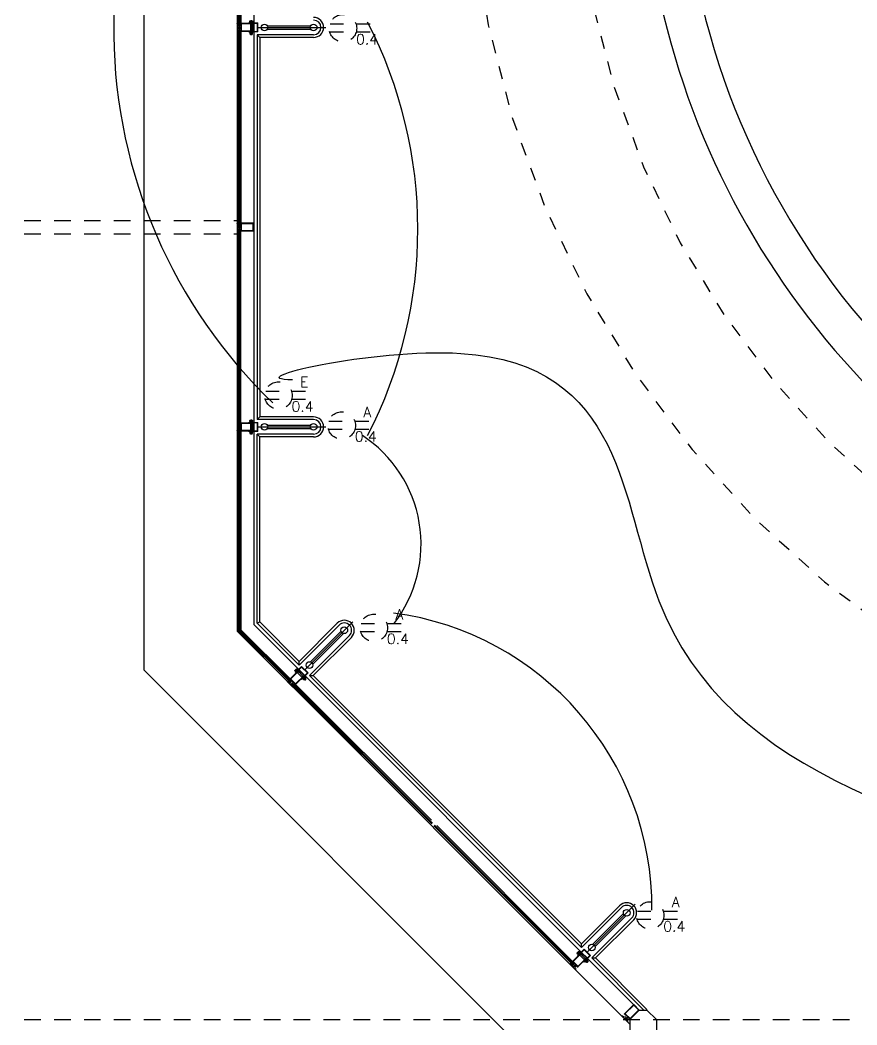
# Model space of a CAD drawing. Extents: x 622.2 to 679, y 643.6 to 685.6.
# Drawn here: x 628.89 to 635.18, y 654.92 to 662.47 of the extents above; entities that cross this region are included whole.
import ezdxf

# ---------------------------------------------------------------- set-up
doc = ezdxf.new("R2010")
doc.units = 0
doc.header["$LTSCALE"] = 0.5
doc.header["$MEASUREMENT"] = 0
doc.linetypes.add('HIDDEN', pattern=[0.375, 0.25, -0.125])
doc.linetypes.add('HIDDEN2', pattern=[0.1875, 0.125, -0.0625])
for name, color, linetype in [('paredes', 1, 'CONTINUOUS'), ('pisoplanta', 1, 'CONTINUOUS'), ('PROYECCIONES', 6, 'HIDDEN'), ('texturas', 6, 'CONTINUOUS'), ('TOMAS', 4, 'HIDDEN2'), ('ventanas', 1, 'CONTINUOUS'), ('vidrio', 6, 'CONTINUOUS')]:
    doc.layers.add(name, color=color, linetype=linetype)
doc.styles.add('romans', font='romans.shx')

# ---------------------------------------------------------------- blocks, each defined once
blk = doc.blocks.new('apoymuro-cortina')
at = {"layer": 'vidrio', "color": 1, "linetype": 'Continuous'}
for p, q in [((0, 0), (-0.0989, 0)), ((0, -0.0574), (0, 0)), ((-0.125, -0.0006), (-0.125, -0.0568)), ((-0.1193, 0), (-0.1244, 0)), ((-0.1244, -0.0574), (-0.1193, -0.0574)), ((-0.122, -0.0096), (-0.122, -0.0032)), ((-0.122, -0.032), (-0.122, -0.0134)), ((-0.0962, -0.032), (-0.122, -0.032)), ((-0.122, -0.0348), (-0.0962, -0.0348)), ((-0.122, -0.044), (-0.122, -0.0348)), ((-0.122, -0.0542), (-0.122, -0.0478)), ((-0.1213, -0.0026), (-0.1199, -0.0026)), ((-0.1199, -0.0102), (-0.1213, -0.0102)), ((-0.1213, -0.0128), (-0.1193, -0.0128)), ((-0.1193, -0.0447), (-0.1213, -0.0447)), ((-0.1213, -0.0472), (-0.1199, -0.0472)), ((-0.1199, -0.0549), (-0.1213, -0.0549)), ((-0.1199, -0.0026), (-0.1199, -0.0038)), ((-0.1199, -0.0089), (-0.1199, -0.0102)), ((-0.1199, -0.0472), (-0.1199, -0.0485)), ((-0.1199, -0.0536), (-0.1199, -0.0549)), ((-0.1186, -0.0038), (-0.1186, -0.0006)), ((-0.1186, -0.0121), (-0.1186, -0.0089)), ((-0.1186, -0.0485), (-0.1186, -0.0453)), ((-0.1186, -0.0568), (-0.1186, -0.0536)), ((-0.0995, -0.0006), (-0.0995, -0.0038)), ((-0.0995, -0.0089), (-0.0995, -0.0121)), ((-0.0995, -0.0453), (-0.0995, -0.0485)), ((-0.0995, -0.0536), (-0.0995, -0.0568)), ((-0.0989, -0.0128), (-0.0968, -0.0128)), ((-0.0968, -0.0447), (-0.0989, -0.0447)), ((-0.0989, -0.0574), (-0.0938, -0.0574)), ((-0.0982, -0.0026), (-0.0968, -0.0026)), ((-0.0982, -0.0038), (-0.0982, -0.0026)), ((-0.0982, -0.0102), (-0.0982, -0.0089)), ((-0.0968, -0.0102), (-0.0982, -0.0102)), ((-0.0982, -0.0472), (-0.0968, -0.0472)), ((-0.0982, -0.0485), (-0.0982, -0.0472)), ((-0.0982, -0.0549), (-0.0982, -0.0536)), ((-0.0968, -0.0549), (-0.0982, -0.0549)), ((-0.0962, -0.0032), (-0.0962, -0.0096)), ((-0.0962, -0.0134), (-0.0962, -0.032)), ((-0.0962, -0.0348), (-0.0962, -0.044)), ((-0.0962, -0.0478), (-0.0962, -0.0542)), ((-0.0938, -0.0574), (0, -0.0574)), ((-0.0931, -0.0033), (-0.0931, -0.0541)), ((-0.0036, -0.0028), (-0.0926, -0.0028)), ((-0.0926, -0.0546), (-0.0036, -0.0546)), ((-0.0031, -0.0541), (-0.0031, -0.0033))]:
    blk.add_line(p, q, dxfattribs=at)
at = {"layer": 'vidrio', "linetype": 'Continuous'}
for p, q in [((-0.0397, 0.0015), (-0.0397, 0.0051)), ((-0.0397, 0.0051), (0.0307, 0.0051)), ((0.0272, 0.0015), (-0.0397, 0.0015)), ((-0.0318, 0.0056), (-0.0318, 0.0075)), ((-0.0318, 0.0075), (-0.0055, 0.0075)), ((-0.0055, 0.0056), (-0.0318, 0.0056)), ((-0.0087, 0.0103), (-0.0287, 0.0103)), ((-0.0287, 0.0103), (-0.0287, 0.0078)), ((-0.0287, 0.0078), (-0.0087, 0.0078)), ((-0.0283, 0.0111), (-0.0283, 0.0201)), ((-0.026, 0.0207), (-0.0113, 0.0207)), ((-0.0113, 0.0105), (-0.026, 0.0105)), ((-0.0237, 0.0201), (-0.0237, 0.0111)), ((-0.0145, 0.0208), (-0.0228, 0.0208)), ((-0.0137, 0.0111), (-0.0137, 0.0201)), ((-0.009, 0.0201), (-0.009, 0.0111)), ((-0.0087, 0.0078), (-0.0087, 0.0103)), ((-0.0055, 0.0075), (-0.0055, 0.0056)), ((0.0272, -0.0589), (0.0272, 0.0015)), ((0.0307, -0.0625), (0.0307, 0.0051)), ((-0.1052, -0.0438), (-0.1133, -0.0438)), ((-0.0397, -0.0589), (0.0272, -0.0589)), ((-0.0397, -0.0625), (-0.0397, -0.0589)), ((0.0307, -0.0625), (-0.0397, -0.0625)), ((-0.0318, -0.0631), (-0.0318, -0.065)), ((-0.0055, -0.0631), (-0.0318, -0.0631)), ((-0.0318, -0.065), (-0.0055, -0.065)), ((-0.0287, -0.0677), (-0.0287, -0.0652)), ((-0.0287, -0.0652), (-0.0087, -0.0652)), ((-0.0087, -0.0677), (-0.0287, -0.0677)), ((-0.0283, -0.0686), (-0.0283, -0.0775)), ((-0.0113, -0.068), (-0.026, -0.068)), ((-0.0127, -0.0055), (-0.0248, -0.0055)), ((-0.0248, -0.0055), (-0.0248, -0.0516)), ((-0.0248, -0.0516), (-0.0127, -0.0516)), ((-0.0237, -0.0775), (-0.0237, -0.0686)), ((-0.0137, -0.0686), (-0.0137, -0.0775)), ((-0.0127, -0.0516), (-0.0127, -0.0055)), ((-0.009, -0.0775), (-0.009, -0.0686)), ((-0.0087, -0.0652), (-0.0087, -0.0677)), ((-0.0055, -0.065), (-0.0055, -0.0631)), ((-0.026, -0.0782), (-0.0113, -0.0782)), ((-0.0247, -0.083), (-0.0247, -0.0782)), ((-0.0127, -0.0792), (-0.0247, -0.0792)), ((-0.0127, -0.0811), (-0.0247, -0.0811)), ((-0.0247, -0.083), (-0.0237, -0.0839)), ((-0.0127, -0.083), (-0.0247, -0.083)), ((-0.0136, -0.0839), (-0.0237, -0.0839)), ((-0.0145, -0.0783), (-0.0228, -0.0783)), ((-0.0145, -0.0802), (-0.0228, -0.0802)), ((-0.0145, -0.0821), (-0.0228, -0.0821)), ((-0.0187, -0.0838), (-0.0187, -0.0839)), ((-0.0127, -0.083), (-0.0136, -0.0839)), ((-0.0127, -0.083), (-0.0127, -0.0782))]:
    blk.add_line(p, q, dxfattribs=at)
at = {"layer": 'vidrio', "color": 1, "linetype": 'Continuous', "extrusion": (0, 0, -1)}
for centre, major_axis, start_param, end_param in [((-0.0989, -0.0006), (0.000451, -0.000451), 2.356194, 3.926991), ((-0.1244, -0.0006), (0.000451, -0.000451), 2.356194, 3.926991), ((-0.1244, -0.0568), (0.000451, 0.000451), 2.356194, 3.926991), ((-0.1213, -0.0032), (0.000451, -0.000451), 2.356194, 3.926991), ((-0.1213, -0.0096), (0.000451, 0.000451), 2.356194, 3.926991), ((-0.1213, -0.0134), (0.000451, -0.000451), 2.356194, 3.926991), ((-0.1213, -0.044), (0.000451, 0.000451), 2.356194, 3.926991), ((-0.1213, -0.0478), (0.000451, -0.000451), 2.356194, 3.926991), ((-0.1213, -0.0542), (0.000451, 0.000451), 2.356194, 3.926991), ((-0.1193, -0.0038), (0.000451, 0.000451), 2.356194, 3.926991), ((-0.1193, -0.0089), (0.000451, -0.000451), 2.356194, 3.926991), ((-0.1193, -0.0485), (0.000451, 0.000451), 2.356194, 3.926991), ((-0.1193, -0.0536), (0.000451, -0.000451), 2.356194, 3.926991), ((-0.1193, -0.0006), (0.000451, -0.000451), 3.926991, 5.497787), ((-0.1193, -0.0038), (0.000451, -0.000451), -0.785398, 0.785398), ((-0.1193, -0.0089), (0.000451, -0.000451), 3.926991, 5.497787), ((-0.1193, -0.0121), (0.000451, -0.000451), -0.785398, 0.785398), ((-0.1193, -0.0453), (0.000451, -0.000451), 3.926991, 5.497787), ((-0.1193, -0.0485), (0.000451, -0.000451), -0.785398, 0.785398), ((-0.1193, -0.0536), (0.000451, -0.000451), 3.926991, 5.497787), ((-0.1193, -0.0568), (0.000451, -0.000451), -0.785398, 0.785398), ((-0.0989, -0.0038), (0.000451, 0.000451), 2.356194, 3.926991), ((-0.0989, -0.0089), (0.000451, -0.000451), 2.356194, 3.926991), ((-0.0989, -0.0121), (0.000451, 0.000451), 2.356194, 3.926991), ((-0.0989, -0.0453), (0.000451, -0.000451), 2.356194, 3.926991), ((-0.0989, -0.0485), (0.000451, 0.000451), 2.356194, 3.926991), ((-0.0989, -0.0536), (0.000451, -0.000451), 2.356194, 3.926991), ((-0.0989, -0.0568), (0.000451, 0.000451), 2.356194, 3.926991), ((-0.0989, -0.0038), (0.000451, -0.000451), -0.785398, 0.785398), ((-0.0989, -0.0089), (0.000451, -0.000451), 3.926991, 5.497787), ((-0.0989, -0.0485), (0.000451, -0.000451), -0.785398, 0.785398), ((-0.0989, -0.0536), (0.000451, -0.000451), 3.926991, 5.497787), ((-0.0968, -0.0032), (0.000451, 0.000451), 5.497787, 7.068583), ((-0.0968, -0.0096), (0.000451, -0.000451), -0.785398, 0.785398), ((-0.0968, -0.0134), (0.000451, -0.000451), 3.926991, 5.497787), ((-0.0968, -0.044), (0.000451, -0.000451), -0.785398, 0.785398), ((-0.0968, -0.0478), (0.000451, 0.000451), 5.497787, 7.068583), ((-0.0926, -0.0033), (0.000361, 0.000361), 3.926991, 5.497787), ((-0.0926, -0.0541), (0.000361, 0.000361), 2.356194, 3.926991)]:
    blk.add_ellipse(centre, major_axis=major_axis, ratio=1, start_param=start_param, end_param=end_param, dxfattribs=at)
at = {"layer": 'vidrio', "linetype": 'Continuous', "extrusion": (0, 0, -1)}
for centre, major_axis, start_param, end_param in [((-0.026, 0.0161), (0.00325, -0.00325), 3.399063, 4.454918), ((-0.026, 0.0151), (0.00325, -0.00325), 0.257471, 1.313326), ((-0.0187, 0.0004), (0.0144, -0.0144), 3.678281, 4.175701), ((-0.0187, 0.0309), (0.0144, 0.0144), 2.107484, 2.604904), ((-0.0113, 0.0161), (0.00325, -0.00325), 3.399063, 4.454918), ((-0.0113, 0.0151), (0.00325, -0.00325), 0.257471, 1.313326), ((-0.026, -0.0726), (0.00325, 0.00325), 4.96986, 6.025715), ((-0.0187, -0.0883), (0.0144, 0.0144), 5.249077, 5.746497), ((-0.0113, -0.0726), (0.00325, 0.00325), 4.96986, 6.025715), ((-0.026, -0.0736), (0.00325, 0.00325), 1.828267, 2.884122), ((-0.0187, -0.0578), (0.0144, -0.0144), 0.536688, 1.034108), ((-0.0113, -0.0736), (0.00325, 0.00325), 1.828267, 2.884122)]:
    blk.add_ellipse(centre, major_axis=major_axis, ratio=1, start_param=start_param, end_param=end_param, dxfattribs=at)
at = {"layer": 'vidrio', "color": 5, "linetype": 'Continuous', "extrusion": (0, 0, -1)}
for centre, major_axis, start_param, end_param in [((-0.0036, -0.0033), (0.000361, -0.000361), 3.926991, 5.497787), ((-0.0036, -0.0541), (0.000361, 0.000361), 0.785398, 2.356194)]:
    blk.add_ellipse(centre, major_axis=major_axis, ratio=1, start_param=start_param, end_param=end_param, dxfattribs=at)

msp = doc.modelspace()

# ---------------------------------------------------------------- linework, layer by layer
at = {"layer": 'paredes', "color": 6}
msp.add_line((630.5202, 666.7365), (630.5202, 657.8803), dxfattribs=at)
at = {"layer": 'paredes'}
for p, q in [((633.4702, 654.9656), (633.541, 655.0364)), ((633.541, 655.0364), (633.5995, 655.0364)), ((633.6702, 654.9656), (633.5995, 655.0364)), ((633.4702, 654.9656), (633.4702, 652.3156)), ((633.6702, 654.9656), (633.6702, 652.3156))]:
    msp.add_line(p, q, dxfattribs=at)
at = {"layer": 'paredes', "ltscale": 0.75}
for radius, start, end in [(5.75, 184.98854, 259.98459), (6.05, 190.47568, 254.66496)]:
    msp.add_arc((639.6056, 663.9261), radius, start, end, dxfattribs=at)
at = {"layer": 'pisoplanta', "color": 6}
for p, q in [((631.0952, 662.3606), (630.6702, 662.3606)), ((630.6702, 662.3606), (630.6902, 662.3406)), ((630.6702, 662.3606), (630.6702, 659.4706)), ((631.0952, 662.3406), (630.6902, 662.3406)), ((630.6902, 662.3406), (630.6902, 659.4906)), ((630.6702, 659.4706), (630.6902, 659.4906)), ((631.0952, 659.4706), (630.6702, 659.4706)), ((631.0952, 659.4906), (630.6902, 659.4906)), ((631.0952, 659.3606), (630.6702, 659.3606)), ((630.6702, 659.3606), (630.6902, 659.3406)), ((630.6702, 657.9424), (630.6702, 659.3606)), ((631.0952, 659.3406), (630.6902, 659.3406)), ((630.6902, 657.9507), (630.6902, 659.3406)), ((630.6702, 657.9424), (630.6902, 657.9507)), ((630.9862, 657.6547), (630.6902, 657.9507)), ((630.6702, 657.9424), (630.9862, 657.6264)), ((631.2726, 657.9411), (630.9862, 657.6547)), ((631.2867, 657.927), (630.9862, 657.6264)), ((631.3645, 657.8492), (631.064, 657.5487)), ((631.3787, 657.835), (631.0923, 657.5487)), ((630.9862, 657.6264), (630.9862, 657.6547)), ((631.064, 657.5487), (631.0923, 657.5487)), ((633.1075, 655.5051), (631.064, 657.5487)), ((633.1075, 655.5334), (631.0923, 657.5487)), ((633.3939, 655.8198), (633.1075, 655.5334)), ((633.4081, 655.8056), (633.1075, 655.5051)), ((633.4858, 655.7279), (633.1853, 655.4273)), ((633.5, 655.7137), (633.2136, 655.4273)), ((633.1075, 655.5051), (633.1075, 655.5334)), ((633.1853, 655.4273), (633.2136, 655.4273)), ((633.1853, 655.4273), (633.5763, 655.0364)), ((633.2136, 655.4273), (633.5995, 655.0414)), ((633.5995, 655.0364), (633.5995, 655.0414))]:
    msp.add_line(p, q, dxfattribs=at)
for centre, radius, start, end in [((631.0952, 662.4156), 0.075, 270, 90), ((631.0952, 662.4156), 0.055, 270, 90), ((631.0952, 659.4156), 0.075, 270, 90), ((631.0952, 659.4156), 0.055, 270, 90), ((631.3256, 657.8881), 0.075, 315, 135), ((631.3256, 657.8881), 0.055, 315, 135), ((633.447, 655.7668), 0.075, 315, 135), ((633.447, 655.7668), 0.055, 315, 135)]:
    msp.add_arc(centre, radius, start, end, dxfattribs=at)
at = {"layer": 'PROYECCIONES'}
for p, q in [((626.4452, 660.9656), (630.5202, 660.9656)), ((626.4452, 660.8656), (630.5202, 660.8656)), ((626.4452, 654.9656), (639.4324, 654.9656))]:
    msp.add_line(p, q, dxfattribs=at)
at = {"layer": 'PROYECCIONES', "color": 6}
for p, q in [((630.5319, 660.9216), (630.54, 660.9216)), ((630.549, 660.8901), (630.549, 660.8895))]:
    msp.add_line(p, q, dxfattribs=at)
at = {"layer": 'PROYECCIONES', "ltscale": 0.8}
for radius, start in [(7.35, 270.37175), (6.55, 270.41716)]:
    msp.add_arc((639.6056, 663.9261), radius, start, 270, dxfattribs=at)
at = {"layer": 'texturas', "color": 1}
for p, q in [((629.8202, 669.7776), (629.8202, 657.5903)), ((629.8202, 657.5903), (632.7702, 654.6403))]:
    msp.add_line(p, q, dxfattribs=at)
at = {"layer": 'TOMAS', "color": 4}
for p, q in [((631.2202, 662.4422), (631.5388, 662.4422)), ((631.2202, 662.3814), (631.5388, 662.3814)), ((631.2105, 659.459), (631.5291, 659.459)), ((631.2105, 659.3982), (631.5291, 659.3982)), ((631.4517, 657.9391), (631.7703, 657.9391)), ((631.4517, 657.8783), (631.7703, 657.8783)), ((633.528, 655.7797), (633.8467, 655.7797)), ((633.528, 655.7189), (633.8467, 655.7189))]:
    msp.add_line(p, q, dxfattribs=at)
at = {"layer": 'TOMAS', "color": 5}
for p, q in [((630.7353, 659.6844), (631.0539, 659.6844)), ((630.7353, 659.6236), (631.0539, 659.6236))]:
    msp.add_line(p, q, dxfattribs=at)
at = {"layer": 'TOMAS', "color": 4}
for centre in [(631.3157, 662.4094), (631.3061, 659.4261), (631.5472, 657.9062), (633.6236, 655.7469)]:
    msp.add_circle(centre, 0.1031, dxfattribs=at)
at = {"layer": 'TOMAS', "color": 5}
msp.add_circle((630.8309, 659.6516), 0.1031, dxfattribs=at)
at = {"layer": 'TOMAS', "color": 5, "linetype": 'Continuous'}
msp.add_arc((633.4996, 662.4082), 3.9068, 135.49469, 226.04051, dxfattribs=at)
at = {"layer": 'TOMAS', "linetype": 'Continuous'}
for centre, radius, start, end in [((628.4963, 660.9028), 3.3817, 332.68271, 27.31729), ((630.9276, 658.535), 0.975, 322.1319, 56.80054), ((631.4012, 655.8014), 2.2357, 359.58539, 82.45712)]:
    msp.add_arc(centre, radius, start, end, dxfattribs=at)
at = {"layer": 'TOMAS', "color": 5, "linetype": 'Continuous', "start_tangent": (-0.999999, 0.001432), "end_tangent": (0, 1)}
msp.add_spline([(630.9365, 659.7694), (632.2008, 659.9676), (633.6883, 658.1091), (637.4317, 655.9532), (643.8774, 656.3497), (647.2738, 660.0915), (648.2407, 659.7198)], degree=3, dxfattribs=at)
at = {"layer": 'ventanas'}
for p in [(630.6452, 666.7365), (633.541, 655.0364)]:
    msp.add_line(p, (630.6452, 657.9321), dxfattribs=at)
at = {"layer": 'vidrio', "linetype": 'Continuous'}
for p, q in [((630.5319, 663.9006), (630.5319, 662.4216)), ((630.5359, 663.9006), (630.5359, 662.4216)), ((630.54, 663.9006), (630.54, 662.4216)), ((630.5493, 663.8869), (630.5493, 662.4444)), ((630.5319, 662.4006), (630.5319, 660.9216)), ((630.5359, 662.4006), (630.5359, 660.9216)), ((630.54, 662.4006), (630.54, 660.9216)), ((630.5493, 662.3869), (630.5493, 660.9444)), ((630.5319, 659.4218), (630.5319, 660.9007)), ((630.54, 660.9006), (630.5319, 660.9006)), ((630.5359, 659.4218), (630.5359, 660.9007)), ((630.54, 659.4218), (630.54, 660.9007)), ((630.5493, 659.4444), (630.5493, 660.8869)), ((630.5319, 659.4009), (630.5319, 657.8851)), ((630.5359, 659.4009), (630.5359, 657.8868)), ((630.54, 659.4009), (630.54, 657.8885)), ((630.5493, 659.3873), (630.5493, 657.8923)), ((630.5319, 657.8851), (630.9228, 657.4942)), ((630.5359, 657.8868), (630.9257, 657.4971)), ((630.54, 657.8885), (630.9285, 657.5)), ((630.5493, 657.8923), (630.9191, 657.5226)), ((630.9377, 657.4793), (631.9834, 656.4336)), ((630.9406, 657.4822), (631.9863, 656.4364)), ((630.9434, 657.485), (631.9892, 656.4393)), ((630.9597, 657.482), (631.9797, 656.462)), ((631.9984, 656.4187), (633.0441, 655.3729)), ((632.0012, 656.4215), (633.047, 655.3758)), ((632.0041, 656.4244), (633.0498, 655.3786)), ((632.0203, 656.4214), (633.0404, 655.4013)), ((633.4569, 654.9716), (633.4512, 654.9658))]:
    msp.add_line(p, q, dxfattribs=at)
at = {"layer": 'vidrio', "color": 6}
for p, q in [((630.5319, 662.4216), (630.54, 662.4216)), ((630.676, 662.4156), (631.1865, 662.4156)), ((630.676, 659.4156), (631.1865, 659.4156)), ((631.0292, 657.5916), (631.3902, 657.9526)), ((630.5202, 657.8803), (633.4702, 654.9303)), ((633.1505, 655.4703), (633.5115, 655.8313)), ((633.0441, 655.3729), (633.0498, 655.3786)), ((633.436, 654.981), (633.4417, 654.9867))]:
    msp.add_line(p, q, dxfattribs=at)
at = {"layer": 'vidrio', "color": 1}
for p, q in [((630.7476, 662.4281), (631.0736, 662.4281)), ((630.7476, 662.4031), (631.0736, 662.4031)), ((630.7476, 659.4281), (631.0736, 659.4281)), ((630.7476, 659.4031), (631.0736, 659.4031)), ((631.071, 657.6511), (631.3015, 657.8816)), ((631.0887, 657.6334), (631.3192, 657.8639)), ((633.1923, 655.5298), (633.4228, 655.7603)), ((633.21, 655.5121), (633.4405, 655.7426))]:
    msp.add_line(p, q, dxfattribs=at)
at = {"layer": 'vidrio', "color": 1, "linetype": 'Continuous'}
for p, q in [((630.5202, 660.9437), (630.5202, 660.8876)), ((630.526, 660.9444), (630.5209, 660.9444)), ((630.5233, 660.9348), (630.5233, 660.9412)), ((630.5233, 660.9123), (630.5233, 660.931)), ((630.549, 660.9123), (630.5233, 660.9123)), ((630.5233, 660.9095), (630.549, 660.9095)), ((630.5233, 660.9003), (630.5233, 660.9095)), ((630.5233, 660.8901), (630.5233, 660.8965)), ((630.5239, 660.9418), (630.5253, 660.9418)), ((630.5253, 660.9341), (630.5239, 660.9341)), ((630.5239, 660.9316), (630.526, 660.9316)), ((630.526, 660.8997), (630.5239, 660.8997)), ((630.5239, 660.8971), (630.5253, 660.8971)), ((630.5253, 660.9418), (630.5253, 660.9405)), ((630.5253, 660.9354), (630.5253, 660.9341)), ((630.5253, 660.8971), (630.5253, 660.8959)), ((630.5266, 660.9405), (630.5266, 660.9437)), ((630.5266, 660.9322), (630.5266, 660.9354)), ((630.5266, 660.8959), (630.5266, 660.8991)), ((630.5457, 660.9437), (630.5457, 660.9405)), ((630.5457, 660.9354), (630.5457, 660.9322)), ((630.5457, 660.8991), (630.5457, 660.8959)), ((630.6452, 660.9444), (630.5464, 660.9444)), ((630.5464, 660.9316), (630.5484, 660.9316)), ((630.5484, 660.8997), (630.5464, 660.8997)), ((630.547, 660.9418), (630.5484, 660.9418)), ((630.547, 660.9405), (630.547, 660.9418)), ((630.547, 660.9341), (630.547, 660.9354)), ((630.5484, 660.9341), (630.547, 660.9341)), ((630.547, 660.8971), (630.5484, 660.8971)), ((630.547, 660.8959), (630.547, 660.8971)), ((630.549, 660.9412), (630.549, 660.9348)), ((630.549, 660.931), (630.549, 660.9123)), ((630.549, 660.9095), (630.549, 660.9003)), ((630.549, 660.8965), (630.549, 660.8901)), ((630.5521, 660.941), (630.5521, 660.8903)), ((630.6417, 660.9415), (630.5526, 660.9415)), ((630.6422, 660.8903), (630.6422, 660.941)), ((630.6452, 660.8869), (630.6452, 660.9444)), ((630.5209, 660.8869), (630.526, 660.8869)), ((630.5253, 660.8895), (630.5239, 660.8895)), ((630.5253, 660.8908), (630.5253, 660.8895)), ((630.5266, 660.8876), (630.5266, 660.8908)), ((630.5457, 660.8908), (630.5457, 660.8876)), ((630.5464, 660.8869), (630.5515, 660.8869)), ((630.547, 660.8895), (630.547, 660.8908)), ((630.5484, 660.8895), (630.547, 660.8895)), ((630.5515, 660.8869), (630.6452, 660.8869)), ((630.5526, 660.8897), (630.6417, 660.8897)), ((633.5004, 655.077), (633.4304, 655.007)), ((633.4327, 655.0057), (633.4337, 655.0067)), ((633.4346, 655.0067), (633.4391, 655.0022)), ((633.4998, 655.0724), (633.4368, 655.0095)), ((633.4368, 655.0088), (633.4728, 654.9728)), ((633.4735, 654.9728), (633.5364, 655.0358)), ((633.4746, 654.9701), (633.541, 655.0364)), ((633.541, 655.0364), (633.5004, 655.077)), ((633.5364, 655.0365), (633.5005, 655.0724)), ((633.416, 654.9926), (633.4124, 654.989)), ((633.4124, 654.9881), (633.4521, 654.9484)), ((633.4164, 654.9894), (633.4174, 654.9904)), ((633.4209, 654.9839), (633.4164, 654.9885)), ((633.4192, 654.9904), (633.4169, 654.9926)), ((633.4174, 654.9904), (633.4183, 654.9894)), ((633.4228, 654.9849), (633.4218, 654.9839)), ((633.4219, 654.9858), (633.4228, 654.9849)), ((633.425, 654.9845), (633.4228, 654.9867)), ((633.4236, 654.9821), (633.425, 654.9836)), ((633.4368, 654.9681), (633.4236, 654.9812)), ((633.4304, 655.0061), (633.4327, 655.0039)), ((633.4336, 655.0048), (633.4327, 655.0057)), ((633.4363, 655.0003), (633.4386, 654.998)), ((633.455, 654.9863), (633.4368, 654.9681)), ((633.4381, 655.0003), (633.4372, 655.0012)), ((633.4391, 655.0013), (633.4381, 655.0003)), ((633.4387, 654.9661), (633.457, 654.9843)), ((633.4452, 654.9596), (633.4387, 654.9661)), ((633.4395, 654.998), (633.4409, 654.9995)), ((633.4418, 654.9995), (633.455, 654.9863)), ((633.4476, 654.961), (633.4461, 654.9596)), ((633.4479, 654.9578), (633.4489, 654.9588)), ((633.4525, 654.9524), (633.4479, 654.9569)), ((633.4507, 654.9588), (633.4485, 654.961)), ((633.4489, 654.9588), (633.4498, 654.9579)), ((633.453, 654.9484), (633.4566, 654.952)), ((633.4534, 654.9543), (633.4543, 654.9534)), ((633.4543, 654.9534), (633.4534, 654.9524)), ((633.4566, 654.9529), (633.4543, 654.9552)), ((633.457, 654.9843), (633.4635, 654.9778)), ((633.4635, 654.9769), (633.462, 654.9755)), ((633.462, 654.9746), (633.4643, 654.9723)), ((633.4643, 654.9741), (633.4653, 654.9751)), ((633.4652, 654.9732), (633.4643, 654.9741)), ((633.4662, 654.9751), (633.4707, 654.9706)), ((633.4679, 654.9687), (633.4701, 654.9664)), ((633.4697, 654.9687), (633.4688, 654.9696)), ((633.4707, 654.9697), (633.4697, 654.9687)), ((633.471, 654.9664), (633.4746, 654.9701))]:
    msp.add_line(p, q, dxfattribs=at)
at = {"layer": 'vidrio'}
msp.add_line((630.5319, 659.4218), (630.54, 659.4218), dxfattribs=at)
at = {"layer": 'vidrio', "color": 5}
for centre in [(630.726, 662.4156), (631.0952, 662.4156), (630.726, 659.4156), (631.0952, 659.4156), (631.3256, 657.8881), (631.0645, 657.627), (633.447, 655.7668), (633.1858, 655.5056)]:
    msp.add_circle(centre, 0.025, dxfattribs=at)
at = {"layer": 'vidrio', "color": 1, "linetype": 'Continuous', "extrusion": (0, 0, -1)}
for centre, major_axis, start_param, end_param in [((630.5209, 660.9437), (0.000451, -0.000451), 2.356194, 3.926991), ((630.5239, 660.9412), (0.000451, -0.000451), 2.356194, 3.926991), ((630.5239, 660.9348), (0.000451, 0.000451), 2.356194, 3.926991), ((630.5239, 660.931), (0.000451, -0.000451), 2.356194, 3.926991), ((630.5239, 660.9003), (0.000451, 0.000451), 2.356194, 3.926991), ((630.5239, 660.8965), (0.000451, -0.000451), 2.356194, 3.926991), ((630.526, 660.9405), (0.000451, 0.000451), 2.356194, 3.926991), ((630.526, 660.9354), (0.000451, -0.000451), 2.356194, 3.926991), ((630.526, 660.8959), (0.000451, 0.000451), 2.356194, 3.926991), ((630.526, 660.9437), (0.000451, -0.000451), 3.926991, 5.497787), ((630.526, 660.9405), (0.000451, -0.000451), -0.785398, 0.785398), ((630.526, 660.9354), (0.000451, -0.000451), 3.926991, 5.497787), ((630.526, 660.9322), (0.000451, -0.000451), -0.785398, 0.785398), ((630.526, 660.8991), (0.000451, -0.000451), 3.926991, 5.497787), ((630.526, 660.8959), (0.000451, -0.000451), -0.785398, 0.785398), ((630.5464, 660.9437), (0.000451, -0.000451), 2.356194, 3.926991), ((630.5464, 660.9405), (0.000451, 0.000451), 2.356194, 3.926991), ((630.5464, 660.9354), (0.000451, -0.000451), 2.356194, 3.926991), ((630.5464, 660.9322), (0.000451, 0.000451), 2.356194, 3.926991), ((630.5464, 660.8991), (0.000451, -0.000451), 2.356194, 3.926991), ((630.5464, 660.8959), (0.000451, 0.000451), 2.356194, 3.926991), ((630.5464, 660.9405), (0.000451, -0.000451), -0.785398, 0.785398), ((630.5464, 660.9354), (0.000451, -0.000451), 3.926991, 5.497787), ((630.5464, 660.8959), (0.000451, -0.000451), -0.785398, 0.785398), ((630.5484, 660.9412), (0.000451, 0.000451), 5.497787, 7.068583), ((630.5484, 660.9348), (0.000451, -0.000451), -0.785398, 0.785398), ((630.5484, 660.931), (0.000451, -0.000451), 3.926991, 5.497787), ((630.5484, 660.9003), (0.000451, -0.000451), -0.785398, 0.785398), ((630.5484, 660.8965), (0.000451, 0.000451), 5.497787, 7.068583), ((630.5526, 660.941), (0.000361, 0.000361), 3.926991, 5.497787), ((630.5209, 660.8876), (0.000451, 0.000451), 2.356194, 3.926991), ((630.5239, 660.8901), (0.000451, 0.000451), 2.356194, 3.926991), ((630.526, 660.8908), (0.000451, -0.000451), 2.356194, 3.926991), ((630.526, 660.8908), (0.000451, -0.000451), 3.926991, 5.497787), ((630.526, 660.8876), (0.000451, -0.000451), -0.785398, 0.785398), ((630.5464, 660.8908), (0.000451, -0.000451), 2.356194, 3.926991), ((630.5464, 660.8876), (0.000451, 0.000451), 2.356194, 3.926991), ((630.5464, 660.8908), (0.000451, -0.000451), 3.926991, 5.497787), ((630.5526, 660.8903), (0.000361, 0.000361), 2.356194, 3.926991), ((633.4309, 655.0066), (0.000638, 0), 2.356194, 3.926991), ((633.4341, 655.0062), (0, 0.000638), 5.497787, 7.068583), ((633.4372, 655.0091), (0, 0.00051), 3.926991, 5.497787), ((633.4129, 654.9885), (0.000638, 0), 2.356194, 3.926991), ((633.4165, 654.9922), (0.000638, 0), 3.926991, 5.497787), ((633.4168, 654.9889), (0.000638, 0), 2.356194, 3.926991), ((633.4187, 654.9899), (0, 0.000638), 2.356194, 3.926991), ((633.4187, 654.9899), (0.000638, 0), -0.785398, 0.785398), ((633.4213, 654.9844), (0, 0.000638), 2.356194, 3.926991), ((633.4223, 654.9863), (0.000638, 0), 2.356194, 3.926991), ((633.4223, 654.9863), (0.000638, 0), 3.926991, 5.497787), ((633.424, 654.9817), (0.000638, 0), 2.356194, 3.926991), ((633.4246, 654.984), (0.000638, 0), -0.785398, 0.785398), ((633.4331, 655.0043), (0, 0.000638), 2.356194, 3.926991), ((633.4331, 655.0043), (0.000638, 0), -0.785398, 0.785398), ((633.4368, 655.0007), (0.000638, 0), 2.356194, 3.926991), ((633.4368, 655.0007), (0.000638, 0), 3.926991, 5.497787), ((633.439, 654.9985), (0, 0.000638), 2.356194, 3.926991), ((633.4387, 655.0017), (0.000638, 0), -0.785398, 0.785398), ((633.4414, 654.999), (0.000638, 0), 3.926991, 5.497787), ((633.4457, 654.96), (0, 0.000638), 2.356194, 3.926991), ((633.448, 654.9606), (0.000638, 0), 3.926991, 5.497787), ((633.4484, 654.9573), (0.000638, 0), 2.356194, 3.926991), ((633.4503, 654.9583), (0, 0.000638), 2.356194, 3.926991), ((633.4503, 654.9583), (0.000638, 0), -0.785398, 0.785398), ((633.4525, 654.9489), (0, 0.000638), 2.356194, 3.926991), ((633.4529, 654.9528), (0, 0.000638), 2.356194, 3.926991), ((633.4539, 654.9547), (0.000638, 0), 2.356194, 3.926991), ((633.4539, 654.9547), (0.000638, 0), 3.926991, 5.497787), ((633.4562, 654.9525), (0.000638, 0), -0.785398, 0.785398), ((633.4625, 654.975), (0.000638, 0), 2.356194, 3.926991), ((633.463, 654.9774), (0.000638, 0), -0.785398, 0.785398), ((633.4647, 654.9728), (0, 0.000638), 2.356194, 3.926991), ((633.4647, 654.9728), (0.000638, 0), -0.785398, 0.785398), ((633.4657, 654.9747), (0, 0.000638), 5.497787, 7.068583), ((633.4683, 654.9692), (0.000638, 0), 2.356194, 3.926991), ((633.4683, 654.9692), (0.000638, 0), 3.926991, 5.497787), ((633.4706, 654.9669), (0, 0.000638), 2.356194, 3.926991), ((633.4731, 654.9732), (0, 0.00051), 2.356194, 3.926991)]:
    msp.add_ellipse(centre, major_axis=major_axis, ratio=1, start_param=start_param, end_param=end_param, dxfattribs=at)
at = {"layer": 'vidrio', "color": 5, "linetype": 'Continuous', "extrusion": (0, 0, -1)}
msp.add_ellipse((633.5361, 655.0362), major_axis=(0, 0.00051), ratio=1, start_param=0.785398, end_param=2.356194, dxfattribs=at)

# ---------------------------------------------------------------- block references
at = {"layer": 'paredes', "color": 6}
for p in [(630.6452, 662.4444), (630.6452, 659.4444)]:
    msp.add_blockref('apoymuro-cortina', p, dxfattribs=at)
at = {"layer": 'paredes', "color": 6, "rotation": 45.0000000000046}
for p in [(630.9871, 657.5902), (633.1085, 655.4689)]:
    msp.add_blockref('apoymuro-cortina', p, dxfattribs=at)

# ---------------------------------------------------------------- texts
at = {"layer": 'TOMAS', "color": 3, "style": 'romans'}
for s, height, p in [('0.4', 0.07702, (631.4142, 662.2883)), ('E', 0.077, (630.9933, 659.7146)), ('0.4', 0.07702, (630.9293, 659.5304)), ('A', 0.077, (631.4685, 659.4891)), ('0.4', 0.07702, (631.4045, 659.305)), ('A', 0.077, (631.7097, 657.9692)), ('0.4', 0.07702, (631.6457, 657.7851)), ('A', 0.077, (633.7861, 655.8099)), ('0.4', 0.07702, (633.722, 655.6258))]:
    msp.add_text(s, height=height, dxfattribs=at).set_placement(p)

doc.saveas('drawing.dxf')
